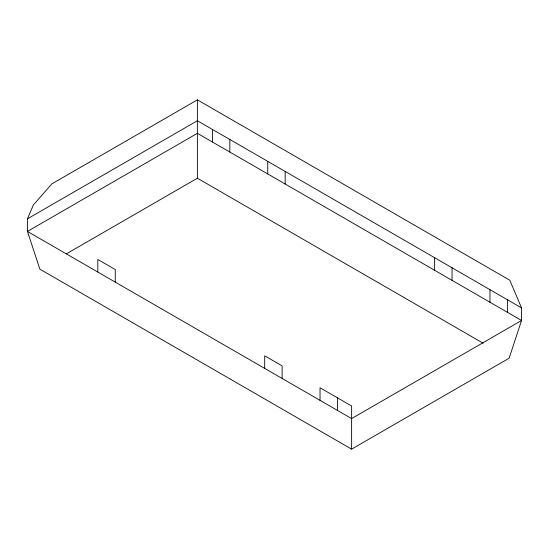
<?xml version="1.0" encoding="UTF-8"?>
<svg xmlns="http://www.w3.org/2000/svg" width="549" height="549" viewBox="0 0 549 549"><rect width="100%" height="100%" fill="white"/><g stroke="black" fill="none" stroke-linecap="round" stroke-linejoin="round"><path stroke-width="0.82" d="M27.45 218.845L33.324 205.01L51.887 183.853L197.379 99.856L509.795 280.223L521.55 307.9L521.55 320.479L509.129 358.209L351.621 449.144L39.871 269.161L27.45 231.424L27.45 218.845L197.379 120.739L521.55 307.9M66.491 253.789L197.379 178.226L483.147 343.214M507.393 299.72L507.393 312.299M489.962 289.659L489.962 302.238M452.053 267.775L452.053 280.354M434.623 257.714L434.623 270.293M351.621 449.144L351.621 406.006L320.033 387.766L320.033 400.345M337.463 397.833L337.463 410.405M285.178 171.425L285.178 184.004M282.124 378.46L282.124 365.881L264.693 355.821L264.693 368.4M267.747 161.365L267.747 173.944M229.839 139.48L229.839 152.059M212.408 129.42L212.408 141.999M197.379 99.856L197.379 178.226M115.249 282.111L115.249 269.538L97.818 259.471L97.818 272.05M197.379 133.318L27.45 231.424L351.621 418.585L521.55 320.479L197.379 133.318"/></g></svg>
